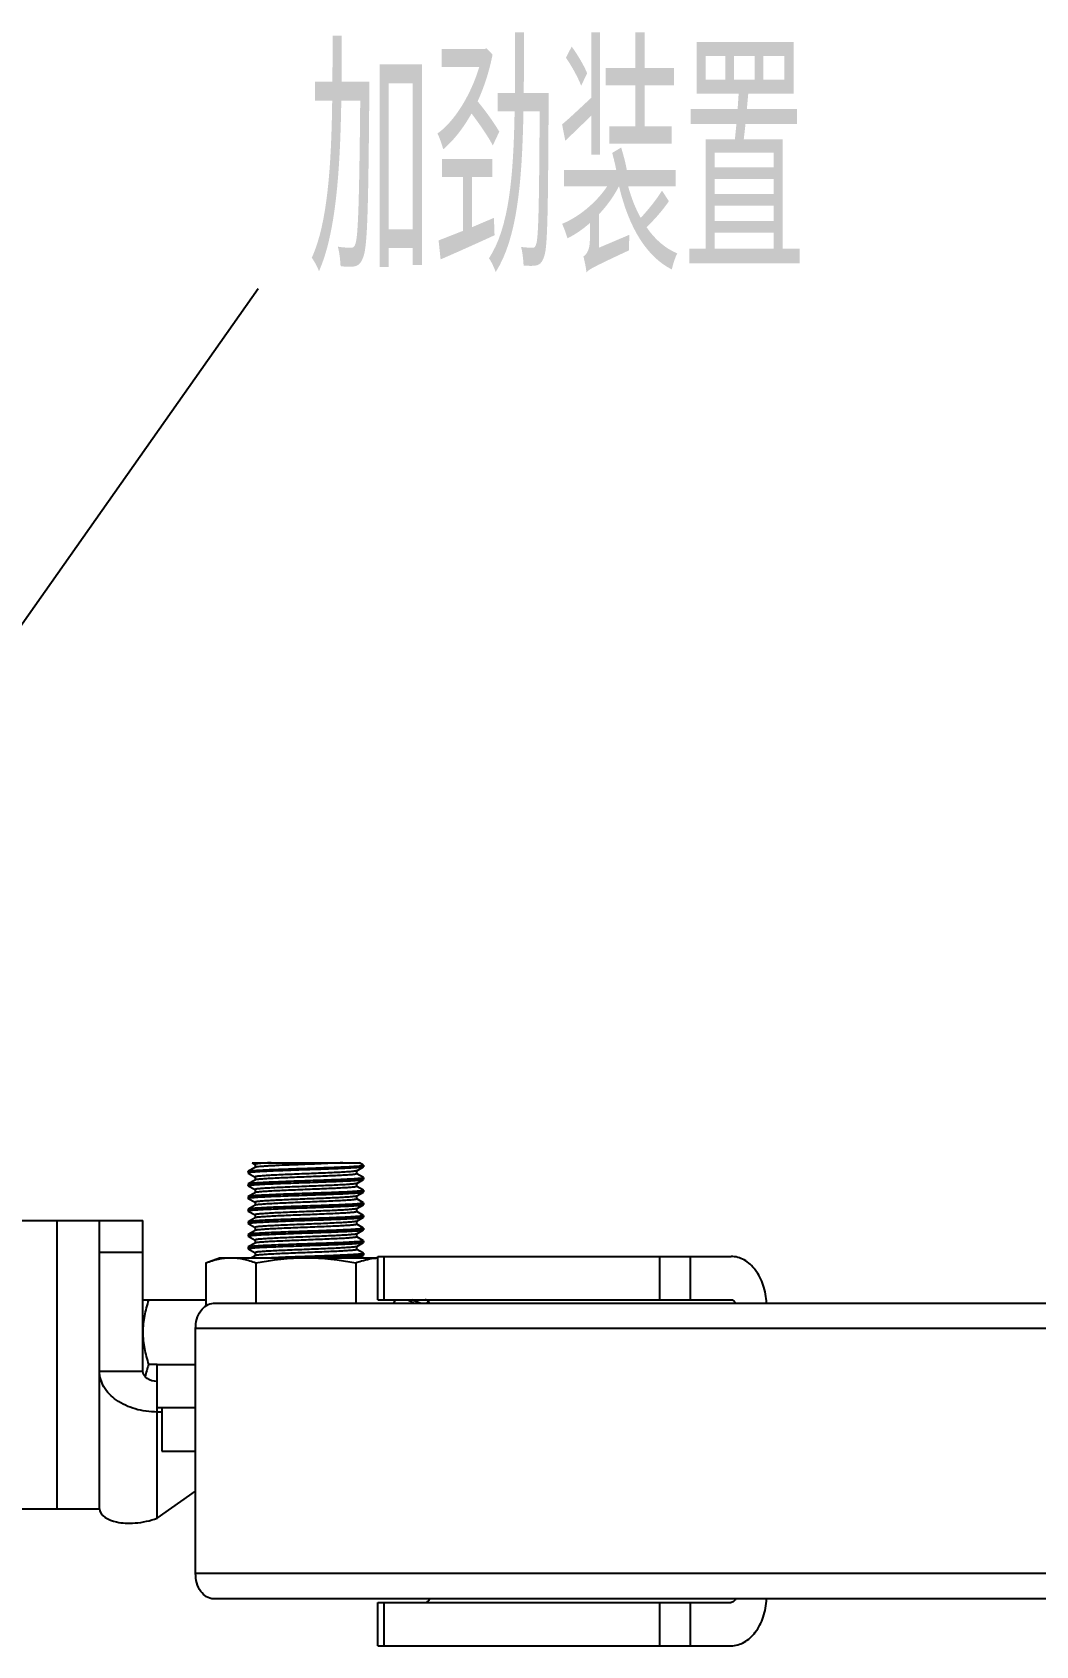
# Model space of a CAD drawing. Extents: x 4995099 to 5303443, y 4627657 to 4889583.
# Drawn here: x 5064951 to 5066972, y 4751744 to 4754994 of the extents above; entities that cross this region are included whole.
import ezdxf

# ---------------------------------------------------------------- set-up
doc = ezdxf.new("R2010")
doc.units = 0
doc.header["$LTSCALE"] = 1000
doc.header["$MEASUREMENT"] = 0
doc.layers.get('0').update_dxf_attribs({"color": 4, "linetype": 'CONTINUOUS'})
doc.styles.get("Standard").update_dxf_attribs({"font": 'GBENOR', "bigfont": 'GBCBIG'})

msp = doc.modelspace()

# ---------------------------------------------------------------- linework, layer by layer
at = {"linetype": 'Continuous'}
for p, q in [((5065386, 4752699.6), (5065386.2, 4752699.8)), ((5065386, 4752699.6), (5065386, 4752696.4)), ((5065386, 4752699.6), (5065386, 4752696.4)), ((5065399.8, 4752707.6), (5065386.2, 4752699.8)), ((5065393.9, 4752717.1), (5065399.8, 4752713.7)), ((5065393.9, 4752717.1), (5065610.1, 4752717.1)), ((5065399.8, 4752713.9), (5065399.8, 4752707.6)), ((5065400.1, 4752707.8), (5065399.8, 4752707.6)), ((5065604.3, 4752700.9), (5065604.6, 4752701)), ((5065604.6, 4752701), (5065618.1, 4752708.9)), ((5065604.6, 4752694.8), (5065604.6, 4752701)), ((5065618.1, 4752712.5), (5065610.1, 4752717.1)), ((5065618.3, 4752712.3), (5065618.1, 4752712.5)), ((5065618.3, 4752709.1), (5065618.1, 4752708.9)), ((5065618.3, 4752712.3), (5065618.3, 4752709.1)), ((5065386.2, 4752696.2), (5065386, 4752696.4)), ((5065386, 4752696.4), (5065386, 4752696.4)), ((5065386.2, 4752674.4), (5065386, 4752674.2)), ((5065386, 4752674.2), (5065386, 4752671)), ((5065386, 4752674.2), (5065386, 4752671)), ((5065386.2, 4752670.8), (5065386, 4752671)), ((5065386, 4752671), (5065386, 4752671)), ((5065386.2, 4752696.2), (5065399.8, 4752688.3)), ((5065399.8, 4752682.2), (5065386.2, 4752674.4)), ((5065386.2, 4752670.8), (5065399.8, 4752662.9)), ((5065399.8, 4752688.4), (5065399.8, 4752682.2)), ((5065400.1, 4752682.4), (5065399.8, 4752682.2)), ((5065400.5, 4752682.6), (5065400.1, 4752682.4)), ((5065604.3, 4752675.5), (5065604.6, 4752675.6)), ((5065618.1, 4752687.1), (5065604.6, 4752694.9)), ((5065604.6, 4752675.6), (5065618.1, 4752683.5)), ((5065604.6, 4752669.4), (5065604.6, 4752675.6)), ((5065618.1, 4752661.7), (5065604.6, 4752669.5)), ((5065618.1, 4752687.1), (5065618.3, 4752686.9)), ((5065618.1, 4752683.5), (5065618.3, 4752683.7)), ((5065618.3, 4752686.9), (5065618.3, 4752683.7)), ((5065618.3, 4752686.9), (5065618.3, 4752683.7)), ((5065386.2, 4752649), (5065386, 4752648.8)), ((5065386, 4752648.8), (5065386, 4752645.6)), ((5065386, 4752648.8), (5065386, 4752645.6)), ((5065386.2, 4752645.3), (5065386, 4752645.6)), ((5065386, 4752645.6), (5065386, 4752645.6)), ((5065399.8, 4752656.8), (5065386.2, 4752649)), ((5065386.2, 4752645.3), (5065399.8, 4752637.5)), ((5065399.8, 4752663), (5065399.8, 4752656.8)), ((5065400.1, 4752657), (5065399.8, 4752656.8)), ((5065399.8, 4752637.6), (5065399.8, 4752631.4)), ((5065604.3, 4752650.1), (5065604.6, 4752650.2)), ((5065604.6, 4752650.2), (5065618.1, 4752658)), ((5065604.6, 4752644), (5065604.6, 4752650.2)), ((5065618.1, 4752636.3), (5065604.6, 4752644.1)), ((5065618.1, 4752661.7), (5065618.3, 4752661.5)), ((5065618.1, 4752658), (5065618.3, 4752658.3)), ((5065618.1, 4752636.3), (5065618.3, 4752636.1)), ((5065618.3, 4752661.5), (5065618.3, 4752658.3)), ((5065618.3, 4752661.5), (5065618.3, 4752658.3)), ((5065618.3, 4752636.1), (5065618.3, 4752632.9)), ((5065618.3, 4752636.1), (5065618.3, 4752632.9)), ((5065386.2, 4752623.6), (5065386, 4752623.3)), ((5065386, 4752623.3), (5065386, 4752620.2)), ((5065386, 4752623.3), (5065386, 4752620.2)), ((5065386.2, 4752619.9), (5065386, 4752620.2)), ((5065386, 4752620.2), (5065386, 4752620.2)), ((5065399.8, 4752631.4), (5065386.2, 4752623.6)), ((5065386.2, 4752619.9), (5065399.8, 4752612.1)), ((5065399.8, 4752606), (5065386.2, 4752598.2)), ((5065400.1, 4752631.5), (5065399.8, 4752631.4)), ((5065399.8, 4752612.2), (5065399.8, 4752606)), ((5065400.1, 4752606.1), (5065399.8, 4752606)), ((5065604.3, 4752624.6), (5065604.6, 4752624.8)), ((5065604.6, 4752624.8), (5065618.1, 4752632.6)), ((5065604.6, 4752618.6), (5065604.6, 4752624.8)), ((5065618.1, 4752610.9), (5065604.6, 4752618.7)), ((5065604.6, 4752599.4), (5065618.1, 4752607.2)), ((5065618.1, 4752632.6), (5065618.3, 4752632.9)), ((5065618.1, 4752610.9), (5065618.3, 4752610.6)), ((5065618.1, 4752607.2), (5065618.3, 4752607.5)), ((5065618.3, 4752610.6), (5065618.3, 4752607.5)), ((5065618.3, 4752610.6), (5065618.3, 4752607.5)), ((5064360.7, 4752601), (5065173.8, 4752601)), ((5065001.6, 4752020.2), (5065001.6, 4752601)), ((5065086.7, 4752020.2), (5065086.7, 4752601)), ((5065173.8, 4752297.1), (5065173.8, 4752601)), ((5065386.2, 4752598.2), (5065386, 4752597.9)), ((5065386, 4752597.9), (5065386, 4752594.8)), ((5065386, 4752597.9), (5065386, 4752594.8)), ((5065386.2, 4752594.5), (5065386, 4752594.8)), ((5065386, 4752594.8), (5065386, 4752594.8)), ((5065386.2, 4752572.8), (5065386, 4752572.5)), ((5065386, 4752572.5), (5065386, 4752569.4)), ((5065386, 4752572.5), (5065386, 4752569.4)), ((5065386.2, 4752569.1), (5065386, 4752569.4)), ((5065386, 4752569.4), (5065386, 4752569.4)), ((5065386.2, 4752594.5), (5065399.8, 4752586.7)), ((5065399.8, 4752580.6), (5065386.2, 4752572.8)), ((5065386.2, 4752569.1), (5065399.8, 4752561.3)), ((5065399.8, 4752586.8), (5065399.8, 4752580.6)), ((5065400.1, 4752580.7), (5065399.8, 4752580.6)), ((5065604.3, 4752573.8), (5065603.9, 4752573.6)), ((5065604.3, 4752599.2), (5065604.6, 4752599.4)), ((5065604.3, 4752573.8), (5065604.6, 4752574)), ((5065604.6, 4752593.2), (5065604.6, 4752599.4)), ((5065618.1, 4752585.5), (5065604.6, 4752593.3)), ((5065604.6, 4752574), (5065618.1, 4752581.8)), ((5065604.6, 4752567.7), (5065604.6, 4752574)), ((5065618.1, 4752585.5), (5065618.3, 4752585.2)), ((5065618.1, 4752581.8), (5065618.3, 4752582.1)), ((5065618.3, 4752585.2), (5065618.3, 4752582.1)), ((5065618.3, 4752585.2), (5065618.3, 4752582.1)), ((5065086.7, 4752537.2), (5065173.8, 4752537.2)), ((5065386.2, 4752547.4), (5065386, 4752547.1)), ((5065386, 4752547.1), (5065386, 4752543.9)), ((5065386, 4752547.1), (5065386, 4752543.9)), ((5065386, 4752543.9), (5065386, 4752544)), ((5065386.2, 4752543.7), (5065386, 4752543.9)), ((5065399.8, 4752555.2), (5065386.2, 4752547.4)), ((5065386.2, 4752543.7), (5065399.8, 4752535.9)), ((5065399.8, 4752561.4), (5065399.8, 4752555.2)), ((5065400.1, 4752555.3), (5065399.8, 4752555.2)), ((5065400.4, 4752555.5), (5065400.1, 4752555.3)), ((5065604.3, 4752548.4), (5065604.6, 4752548.6)), ((5065618.1, 4752560.1), (5065604.6, 4752567.8)), ((5065604.6, 4752548.6), (5065618.1, 4752556.4)), ((5065604.6, 4752542.3), (5065604.6, 4752548.6)), ((5065618.1, 4752534.7), (5065604.6, 4752542.4)), ((5065618.1, 4752560.1), (5065618.3, 4752559.8)), ((5065618.1, 4752556.4), (5065618.3, 4752556.7)), ((5065618.3, 4752559.8), (5065618.3, 4752556.7)), ((5065618.3, 4752559.8), (5065618.3, 4752556.7)), ((5065301, 4752515.7), (5065327.9, 4752525.5)), ((5065301, 4752515.7), (5065301, 4752429.2)), ((5065327.9, 4752525.5), (5065647.3, 4752525.5)), ((5065399.8, 4752529.8), (5065392.4, 4752525.5)), ((5065399.8, 4752536), (5065399.8, 4752529.8)), ((5065400.1, 4752529.9), (5065399.8, 4752529.8)), ((5065401.6, 4752515.7), (5065401.6, 4752434)), ((5065602.8, 4752515.7), (5065602.8, 4752434)), ((5065608.6, 4752525.5), (5065618.1, 4752531)), ((5065618.1, 4752534.7), (5065618.3, 4752534.4)), ((5065618.1, 4752531), (5065618.3, 4752531.2)), ((5065618.3, 4752534.4), (5065618.3, 4752531.2)), ((5065618.3, 4752534.4), (5065618.3, 4752531.2)), ((5065647.3, 4752441.3), (5065647.3, 4752528.4)), ((5065647.3, 4752528.4), (5066358.3, 4752528.4)), ((5065660.1, 4752441.3), (5065660.1, 4752528.4)), ((5066214.5, 4752528.4), (5066214.5, 4752441.3)), ((5066276.1, 4752528.4), (5066276.1, 4752441.3)), ((5065173.8, 4752441.2), (5065301, 4752441.2)), ((5065647.3, 4752441.3), (5066358.3, 4752441.3)), ((5065683.6, 4752441.3), (5065678.5, 4752434)), ((5065721.3, 4752438.4), (5065715.2, 4752441.3)), ((5065716.2, 4752441.3), (5065716.7, 4752440.6)), ((5065316.1, 4752434), (5070078.3, 4752434)), ((5065732.6, 4752434), (5065721.3, 4752438.4)), ((5065280.2, 4751889.5), (5065280.2, 4752383.2)), ((5069693.2, 4752383.2), (5065280.2, 4752383.2)), ((5065202.8, 4752310.6), (5065185.4, 4752310.6)), ((5065202.8, 4752001.1), (5065202.8, 4752310.6)), ((5065202.8, 4752310.6), (5065280.2, 4752310.6)), ((5065086.7, 4752297.1), (5065173.8, 4752297.1)), ((5065280.2, 4752223.5), (5065202.8, 4752223.5)), ((5065211.8, 4752215), (5065202.8, 4752215)), ((5065211.8, 4752223.5), (5065211.8, 4752136.3)), ((5065211.8, 4752136.3), (5065280.2, 4752136.3)), ((5065202.8, 4752001.1), (5065280.2, 4752055.8)), ((5063039.3, 4752020.2), (5065086.7, 4752020.2)), ((5069693.2, 4751889.5), (5065280.2, 4751889.5)), ((5070078.3, 4751838.7), (5065316.1, 4751838.7)), ((5065647.3, 4751744.3), (5065647.3, 4751831.5)), ((5065647.3, 4751831.5), (5066358.3, 4751831.5)), ((5065660.1, 4751744.3), (5065660.1, 4751831.5)), ((5066214.5, 4751831.5), (5066214.5, 4751744.3)), ((5066276.1, 4751831.5), (5066276.1, 4751744.3)), ((5065647.3, 4751744.3), (5066358.3, 4751744.3))]:
    msp.add_line(p, q, dxfattribs=at)
msp.add_lwpolyline([(5064250.7, 4752837.1), (5065405.8, 4754477.7)])
msp.add_arc((5065721.9, 4752452.4), 30.1, 330.2297, 332.1247, dxfattribs=at)
for points, knots in [([(5065618.1, 4752708.9), (5065617.8, 4752708.7), (5065616.6, 4752708.4), (5065614.3, 4752708), (5065611, 4752707.7), (5065604.7, 4752707.1), (5065594.5, 4752706.4), (5065579.8, 4752705.7), (5065562.2, 4752704.9), (5065542.5, 4752704.2), (5065521.2, 4752703.4), (5065499.3, 4752702.7), (5065477.4, 4752701.9), (5065456.5, 4752701.1), (5065437.3, 4752700.4), (5065420.4, 4752699.6), (5065408.1, 4752699), (5065400, 4752698.4), (5065395.2, 4752698), (5065391.5, 4752697.7), (5065388.6, 4752697.3), (5065387.1, 4752696.9), (5065386.1, 4752696.7), (5065386, 4752696.4)], [0, 0, 0, 0, 0.005436, 0.015295, 0.02956, 0.048124, 0.097458, 0.161522, 0.237979, 0.324028, 0.416511, 0.512037, 0.607098, 0.698208, 0.782022, 0.855468, 0.915857, 0.940446, 0.960989, 0.977304, 0.989257, 0.996774, 1, 1, 1, 1]), ([(5065386.2, 4752699.8), (5065386.6, 4752700), (5065387.8, 4752700.3), (5065390.1, 4752700.7), (5065393.4, 4752701), (5065399.8, 4752701.6), (5065410, 4752702.3), (5065424.8, 4752703), (5065442.5, 4752703.8), (5065462.3, 4752704.5), (5065483.6, 4752705.3), (5065505.7, 4752706), (5065527.5, 4752706.8), (5065548.5, 4752707.6), (5065567.7, 4752708.3), (5065584.5, 4752709.1), (5065596.7, 4752709.7), (5065604.8, 4752710.3), (5065609.5, 4752710.7), (5065613.2, 4752711), (5065615.9, 4752711.4), (5065617.4, 4752711.7), (5065618.3, 4752712.1), (5065618.3, 4752712.3)], [0, 0, 0, 0, 0.005474, 0.015397, 0.029751, 0.04843, 0.098054, 0.162473, 0.239322, 0.325768, 0.418622, 0.514456, 0.609731, 0.70093, 0.784687, 0.857913, 0.91791, 0.942239, 0.962481, 0.978455, 0.990031, 0.997145, 1, 1, 1, 1]), ([(5065432, 4752717.1), (5065427.4, 4752716.9), (5065421, 4752716.5), (5065413.1, 4752716), (5065408.5, 4752715.5), (5065404.9, 4752715.2), (5065402.2, 4752714.8), (5065400.8, 4752714.4), (5065399.8, 4752714.1), (5065399.8, 4752713.9)], [0, 0, 0, 0, 0.42036, 0.591474, 0.734119, 0.846922, 0.928807, 0.97931, 1, 1, 1, 1]), ([(5065604.3, 4752700.9), (5065604, 4752700.7), (5065602.9, 4752700.4), (5065599.5, 4752699.8), (5065593.1, 4752699.2), (5065583, 4752698.4), (5065569.9, 4752697.7), (5065554.4, 4752696.9), (5065536.9, 4752696.2), (5065518.1, 4752695.4), (5065498.7, 4752694.7), (5065479.5, 4752693.9), (5065461.1, 4752693.1), (5065444.2, 4752692.4), (5065429.5, 4752691.6), (5065418.8, 4752691), (5065411.7, 4752690.4), (5065407.6, 4752690), (5065404.4, 4752689.7), (5065401.9, 4752689.3), (5065400.7, 4752689), (5065399.8, 4752688.6), (5065399.8, 4752688.4)], [0, 0, 0, 0, 0.005874, 0.016149, 0.049759, 0.099805, 0.164491, 0.241456, 0.327881, 0.420594, 0.516191, 0.611162, 0.702019, 0.785427, 0.858327, 0.918049, 0.942269, 0.962424, 0.97834, 0.989887, 0.997022, 1, 1, 1, 1]), ([(5065576.7, 4752717.1), (5065569, 4752716.7), (5065552.1, 4752715.9), (5065525.4, 4752714.8), (5065496.8, 4752713.6), (5065468.7, 4752712.5), (5065446.5, 4752711.6), (5065430.8, 4752710.7), (5065421.1, 4752710.2), (5065413.1, 4752709.6), (5065407, 4752709.1), (5065402.8, 4752708.5), (5065400.7, 4752708.1), (5065400.1, 4752707.8)], [0, 0, 0, 0, 0.131034, 0.286202, 0.452618, 0.616437, 0.764037, 0.82784, 0.883154, 0.928833, 0.963939, 0.987775, 1, 1, 1, 1]), ([(5065386, 4752671), (5065386.1, 4752671.3), (5065387.1, 4752671.5), (5065388.6, 4752671.9), (5065391.5, 4752672.3), (5065395.2, 4752672.6), (5065400, 4752673), (5065408.1, 4752673.6), (5065420.4, 4752674.2), (5065437.3, 4752675), (5065456.5, 4752675.7), (5065477.4, 4752676.5), (5065499.3, 4752677.2), (5065521.2, 4752678), (5065542.5, 4752678.8), (5065562.2, 4752679.5), (5065579.8, 4752680.3), (5065594.5, 4752681), (5065604.7, 4752681.7), (5065611, 4752682.2), (5065614.3, 4752682.6), (5065616.6, 4752683), (5065617.8, 4752683.2), (5065618.1, 4752683.5)], [0, 0, 0, 0, 0.003225, 0.010741, 0.022692, 0.039006, 0.059547, 0.084135, 0.144521, 0.217966, 0.301777, 0.392884, 0.487948, 0.583476, 0.67596, 0.762008, 0.838468, 0.902535, 0.95187, 0.970436, 0.984702, 0.994562, 1, 1, 1, 1]), ([(5065618.3, 4752686.9), (5065618.3, 4752686.6), (5065617.4, 4752686.3), (5065615.9, 4752686), (5065613.2, 4752685.6), (5065609.5, 4752685.3), (5065604.8, 4752684.9), (5065596.7, 4752684.3), (5065584.5, 4752683.7), (5065567.7, 4752682.9), (5065548.5, 4752682.2), (5065527.5, 4752681.4), (5065505.7, 4752680.6), (5065483.6, 4752679.9), (5065462.3, 4752679.1), (5065442.5, 4752678.3), (5065424.8, 4752677.6), (5065410, 4752676.8), (5065399.8, 4752676.2), (5065393.4, 4752675.6), (5065390.1, 4752675.3), (5065387.8, 4752674.9), (5065386.6, 4752674.6), (5065386.2, 4752674.4)], [0, 0, 0, 0, 0.002855, 0.009969, 0.021546, 0.03752, 0.057763, 0.082092, 0.142088, 0.215313, 0.299069, 0.390267, 0.485541, 0.581373, 0.674225, 0.760673, 0.837524, 0.901944, 0.951568, 0.970248, 0.984602, 0.994526, 1, 1, 1, 1]), ([(5065604.3, 4752675.5), (5065604, 4752675.3), (5065602.9, 4752675), (5065599.5, 4752674.4), (5065593.1, 4752673.8), (5065583, 4752673), (5065569.9, 4752672.3), (5065554.4, 4752671.5), (5065536.9, 4752670.8), (5065518.1, 4752670), (5065498.7, 4752669.2), (5065479.5, 4752668.5), (5065461.1, 4752667.7), (5065444.2, 4752667), (5065429.5, 4752666.2), (5065418.8, 4752665.6), (5065411.7, 4752665), (5065407.6, 4752664.6), (5065404.4, 4752664.3), (5065401.9, 4752663.9), (5065400.7, 4752663.6), (5065399.8, 4752663.2), (5065399.8, 4752663)], [0, 0, 0, 0, 0.005874, 0.016149, 0.049759, 0.099805, 0.164491, 0.241457, 0.327881, 0.420594, 0.516191, 0.611162, 0.702019, 0.785427, 0.858326, 0.918049, 0.942267, 0.962424, 0.978338, 0.989888, 0.99702, 1, 1, 1, 1]), ([(5065604.6, 4752669.4), (5065604.6, 4752669.2), (5065603.7, 4752668.8), (5065602.4, 4752668.5), (5065600, 4752668.2), (5065596.8, 4752667.8), (5065592.7, 4752667.4), (5065585.6, 4752666.9), (5065574.9, 4752666.2), (5065560.2, 4752665.5), (5065543.3, 4752664.7), (5065524.9, 4752663.9), (5065505.7, 4752663.2), (5065486.3, 4752662.4), (5065467.5, 4752661.6), (5065450, 4752660.9), (5065434.5, 4752660.1), (5065421.4, 4752659.4), (5065411.3, 4752658.6), (5065404.8, 4752658), (5065401.5, 4752657.4), (5065400.4, 4752657.2), (5065400.1, 4752657)], [0, 0, 0, 0, 0.002979, 0.01011, 0.021658, 0.037569, 0.057721, 0.081935, 0.141646, 0.214533, 0.297928, 0.388772, 0.483732, 0.579321, 0.672029, 0.758455, 0.835426, 0.900125, 0.95019, 0.983823, 0.994112, 1, 1, 1, 1]), ([(5065604.6, 4752694.8), (5065604.6, 4752694.6), (5065603.7, 4752694.3), (5065602.5, 4752694), (5065600.1, 4752693.6), (5065597.1, 4752693.2), (5065593.1, 4752692.8), (5065586.2, 4752692.3), (5065575.8, 4752691.7), (5065561.4, 4752690.9), (5065544.9, 4752690.2), (5065526.9, 4752689.4), (5065508.1, 4752688.7), (5065489, 4752687.9), (5065470.4, 4752687.2), (5065452.9, 4752686.4), (5065437.2, 4752685.7), (5065423.8, 4752684.9), (5065413.1, 4752684.2), (5065405.7, 4752683.5), (5065401.8, 4752683), (5065400.5, 4752682.6)], [0, 0, 0, 0, 0.002911, 0.009849, 0.021073, 0.036545, 0.056142, 0.079704, 0.137856, 0.208956, 0.290481, 0.379534, 0.472947, 0.567398, 0.659524, 0.746048, 0.823893, 0.890294, 0.942901, 0.979872, 1, 1, 1, 1]), ([(5065386, 4752645.6), (5065386.1, 4752645.9), (5065387.1, 4752646.1), (5065388.6, 4752646.5), (5065391.5, 4752646.8), (5065395.2, 4752647.2), (5065400, 4752647.6), (5065408.1, 4752648.1), (5065420.4, 4752648.8), (5065437.3, 4752649.6), (5065456.5, 4752650.3), (5065477.4, 4752651.1), (5065499.3, 4752651.8), (5065521.2, 4752652.6), (5065542.5, 4752653.4), (5065562.2, 4752654.1), (5065579.8, 4752654.9), (5065594.5, 4752655.6), (5065604.7, 4752656.3), (5065611, 4752656.8), (5065614.3, 4752657.2), (5065616.6, 4752657.6), (5065617.8, 4752657.8), (5065618.1, 4752658)], [0, 0, 0, 0, 0.003225, 0.010742, 0.022694, 0.039008, 0.059551, 0.084139, 0.144526, 0.217973, 0.301788, 0.392894, 0.487953, 0.583479, 0.675961, 0.762009, 0.838466, 0.902531, 0.951868, 0.970435, 0.984701, 0.994562, 1, 1, 1, 1]), ([(5065618.3, 4752661.5), (5065618.3, 4752661.2), (5065617.4, 4752660.9), (5065615.9, 4752660.6), (5065613.2, 4752660.2), (5065609.5, 4752659.9), (5065604.8, 4752659.5), (5065596.7, 4752658.9), (5065584.5, 4752658.3), (5065567.7, 4752657.5), (5065548.5, 4752656.8), (5065527.5, 4752656), (5065505.7, 4752655.2), (5065483.6, 4752654.5), (5065462.3, 4752653.7), (5065442.5, 4752652.9), (5065424.8, 4752652.2), (5065410, 4752651.4), (5065399.8, 4752650.8), (5065393.4, 4752650.2), (5065390.1, 4752649.9), (5065387.8, 4752649.5), (5065386.6, 4752649.2), (5065386.2, 4752649)], [0, 0, 0, 0, 0.002855, 0.009968, 0.021544, 0.037518, 0.05776, 0.082088, 0.142084, 0.21531, 0.299066, 0.390263, 0.485541, 0.581378, 0.674232, 0.760678, 0.837529, 0.901949, 0.951571, 0.970249, 0.984603, 0.994526, 1, 1, 1, 1]), ([(5065618.3, 4752636.1), (5065618.3, 4752635.8), (5065617.4, 4752635.5), (5065615.9, 4752635.2), (5065613.2, 4752634.8), (5065609.5, 4752634.5), (5065604.8, 4752634.1), (5065596.7, 4752633.5), (5065584.5, 4752632.9), (5065567.7, 4752632.1), (5065548.5, 4752631.3), (5065527.5, 4752630.6), (5065505.7, 4752629.8), (5065483.6, 4752629.1), (5065462.3, 4752628.3), (5065442.5, 4752627.5), (5065424.8, 4752626.8), (5065410, 4752626), (5065399.8, 4752625.4), (5065393.4, 4752624.8), (5065390.1, 4752624.4), (5065387.8, 4752624.1), (5065386.6, 4752623.8), (5065386.2, 4752623.6)], [0, 0, 0, 0, 0.002855, 0.009969, 0.021546, 0.03752, 0.057763, 0.082092, 0.142089, 0.215318, 0.299077, 0.390275, 0.485549, 0.581383, 0.674236, 0.760681, 0.837528, 0.901946, 0.95157, 0.970249, 0.984603, 0.994526, 1, 1, 1, 1]), ([(5065603.6, 4752649.8), (5065602.2, 4752649.4), (5065598.1, 4752648.9), (5065590.5, 4752648.1), (5065579.7, 4752647.4), (5065566.1, 4752646.7), (5065550.4, 4752645.9), (5065526.5, 4752644.9), (5065501.6, 4752644), (5065476.6, 4752643), (5065458.8, 4752642.2), (5065442.5, 4752641.5), (5065428.3, 4752640.7), (5065418, 4752640.1), (5065411.2, 4752639.6), (5065407.2, 4752639.2), (5065404.2, 4752638.8), (5065401.8, 4752638.4), (5065400.6, 4752638.2), (5065399.8, 4752637.8), (5065399.8, 4752637.6)], [0, 0, 0, 0, 0.02164, 0.059864, 0.113419, 0.180452, 0.258616, 0.345169, 0.53109, 0.623921, 0.712302, 0.793127, 0.863558, 0.921128, 0.944446, 0.963837, 0.979144, 0.990248, 0.997114, 1, 1, 1, 1]), ([(5065604.6, 4752644), (5065604.6, 4752643.8), (5065603.7, 4752643.4), (5065602.4, 4752643.1), (5065600, 4752642.7), (5065596.8, 4752642.4), (5065592.7, 4752642), (5065585.6, 4752641.5), (5065574.9, 4752640.8), (5065560.2, 4752640), (5065543.3, 4752639.3), (5065524.9, 4752638.5), (5065505.7, 4752637.8), (5065486.3, 4752637), (5065467.5, 4752636.2), (5065450, 4752635.5), (5065434.5, 4752634.7), (5065421.4, 4752634), (5065411.3, 4752633.2), (5065404.8, 4752632.6), (5065401.5, 4752632), (5065400.4, 4752631.7), (5065400.1, 4752631.5)], [0, 0, 0, 0, 0.002978, 0.010111, 0.021657, 0.037569, 0.05772, 0.081936, 0.141647, 0.214533, 0.297928, 0.388772, 0.483731, 0.57932, 0.672029, 0.758455, 0.835427, 0.900125, 0.95019, 0.983823, 0.99411, 1, 1, 1, 1]), ([(5065386, 4752620.2), (5065386.1, 4752620.5), (5065387.1, 4752620.7), (5065388.6, 4752621.1), (5065391.5, 4752621.4), (5065395.2, 4752621.8), (5065400, 4752622.2), (5065408.1, 4752622.7), (5065420.4, 4752623.4), (5065437.3, 4752624.1), (5065456.5, 4752624.9), (5065477.4, 4752625.7), (5065499.3, 4752626.4), (5065521.2, 4752627.2), (5065542.5, 4752628), (5065562.2, 4752628.7), (5065579.8, 4752629.5), (5065594.5, 4752630.2), (5065604.7, 4752630.9), (5065611, 4752631.4), (5065614.3, 4752631.8), (5065616.6, 4752632.2), (5065617.8, 4752632.4), (5065618.1, 4752632.6)], [0, 0, 0, 0, 0.003225, 0.010742, 0.022693, 0.039008, 0.059551, 0.084139, 0.144525, 0.217968, 0.30178, 0.392886, 0.487947, 0.583471, 0.675953, 0.762004, 0.838465, 0.902532, 0.951868, 0.970435, 0.984701, 0.994562, 1, 1, 1, 1]), ([(5065386, 4752594.8), (5065386.1, 4752595), (5065387.1, 4752595.3), (5065388.6, 4752595.7), (5065391.5, 4752596), (5065395.2, 4752596.4), (5065400, 4752596.8), (5065408.1, 4752597.3), (5065420.4, 4752598), (5065437.3, 4752598.7), (5065456.5, 4752599.5), (5065477.4, 4752600.3), (5065499.3, 4752601), (5065521.2, 4752601.8), (5065542.5, 4752602.5), (5065562.2, 4752603.3), (5065579.8, 4752604.1), (5065594.5, 4752604.8), (5065604.7, 4752605.5), (5065611, 4752606), (5065614.3, 4752606.4), (5065616.6, 4752606.8), (5065617.8, 4752607), (5065618.1, 4752607.2)], [0, 0, 0, 0, 0.003225, 0.010741, 0.022692, 0.039006, 0.059547, 0.084135, 0.144521, 0.217967, 0.30178, 0.392887, 0.48795, 0.583479, 0.675962, 0.76201, 0.838468, 0.902535, 0.95187, 0.970436, 0.984702, 0.994562, 1, 1, 1, 1]), ([(5065618.3, 4752610.6), (5065618.3, 4752610.4), (5065617.4, 4752610.1), (5065615.9, 4752609.8), (5065613.2, 4752609.4), (5065609.5, 4752609), (5065604.8, 4752608.7), (5065596.7, 4752608.1), (5065584.5, 4752607.5), (5065567.7, 4752606.7), (5065548.5, 4752605.9), (5065527.5, 4752605.2), (5065505.7, 4752604.4), (5065483.6, 4752603.6), (5065462.3, 4752602.9), (5065442.5, 4752602.1), (5065424.8, 4752601.4), (5065410, 4752600.6), (5065399.8, 4752600), (5065393.4, 4752599.4), (5065390.1, 4752599), (5065387.8, 4752598.7), (5065386.6, 4752598.4), (5065386.2, 4752598.2)], [0, 0, 0, 0, 0.002855, 0.009968, 0.021545, 0.037519, 0.057762, 0.08209, 0.142086, 0.21531, 0.299066, 0.390263, 0.485539, 0.581372, 0.674224, 0.760672, 0.837524, 0.901944, 0.951568, 0.970248, 0.984602, 0.994526, 1, 1, 1, 1]), ([(5065604.3, 4752624.6), (5065604, 4752624.4), (5065602.9, 4752624.2), (5065599.5, 4752623.6), (5065593.1, 4752623), (5065583, 4752622.2), (5065569.9, 4752621.5), (5065554.4, 4752620.7), (5065536.9, 4752620), (5065518.1, 4752619.2), (5065498.7, 4752618.4), (5065479.5, 4752617.7), (5065461.1, 4752616.9), (5065444.2, 4752616.1), (5065429.5, 4752615.4), (5065418.8, 4752614.7), (5065411.7, 4752614.2), (5065407.6, 4752613.8), (5065404.4, 4752613.4), (5065401.9, 4752613.1), (5065400.7, 4752612.8), (5065399.8, 4752612.4), (5065399.8, 4752612.2)], [0, 0, 0, 0, 0.005876, 0.016149, 0.049758, 0.099805, 0.164491, 0.241457, 0.327882, 0.420595, 0.516192, 0.611162, 0.702019, 0.785427, 0.858326, 0.918048, 0.942268, 0.962423, 0.978339, 0.989887, 0.997021, 1, 1, 1, 1]), ([(5065604.6, 4752618.6), (5065604.6, 4752618.4), (5065603.7, 4752618), (5065602.4, 4752617.7), (5065600, 4752617.3), (5065596.8, 4752617), (5065592.7, 4752616.6), (5065585.6, 4752616), (5065574.9, 4752615.4), (5065560.2, 4752614.6), (5065543.3, 4752613.9), (5065524.9, 4752613.1), (5065505.7, 4752612.3), (5065486.3, 4752611.6), (5065467.5, 4752610.8), (5065450, 4752610.1), (5065434.5, 4752609.3), (5065421.4, 4752608.6), (5065411.3, 4752607.8), (5065404.8, 4752607.2), (5065401.5, 4752606.6), (5065400.4, 4752606.3), (5065400.1, 4752606.1)], [0, 0, 0, 0, 0.002978, 0.010111, 0.021656, 0.037569, 0.05772, 0.081935, 0.141646, 0.214533, 0.297927, 0.388772, 0.483731, 0.579321, 0.67203, 0.758455, 0.835427, 0.900125, 0.95019, 0.983823, 0.994112, 1, 1, 1, 1]), ([(5065386, 4752569.4), (5065386.1, 4752569.6), (5065387.1, 4752569.9), (5065388.6, 4752570.3), (5065391.5, 4752570.6), (5065395.2, 4752571), (5065400, 4752571.4), (5065408.1, 4752571.9), (5065420.4, 4752572.6), (5065437.3, 4752573.3), (5065456.5, 4752574.1), (5065477.4, 4752574.8), (5065499.3, 4752575.6), (5065521.2, 4752576.4), (5065542.5, 4752577.1), (5065562.2, 4752577.9), (5065579.8, 4752578.6), (5065594.5, 4752579.4), (5065604.7, 4752580), (5065611, 4752580.6), (5065614.3, 4752581), (5065616.6, 4752581.3), (5065617.8, 4752581.6), (5065618.1, 4752581.8)], [0, 0, 0, 0, 0.003225, 0.010742, 0.022694, 0.039009, 0.059552, 0.08414, 0.144527, 0.217974, 0.301788, 0.392895, 0.487953, 0.583477, 0.675959, 0.762007, 0.838465, 0.902531, 0.951868, 0.970435, 0.984701, 0.994562, 1, 1, 1, 1]), ([(5065618.3, 4752585.2), (5065618.3, 4752585), (5065617.4, 4752584.7), (5065615.9, 4752584.4), (5065613.2, 4752584), (5065609.5, 4752583.6), (5065604.8, 4752583.2), (5065596.7, 4752582.7), (5065584.5, 4752582), (5065567.7, 4752581.3), (5065548.5, 4752580.5), (5065527.5, 4752579.8), (5065505.7, 4752579), (5065483.6, 4752578.2), (5065462.3, 4752577.5), (5065442.5, 4752576.7), (5065424.8, 4752576), (5065410, 4752575.2), (5065399.8, 4752574.5), (5065393.4, 4752574), (5065390.1, 4752573.6), (5065387.8, 4752573.2), (5065386.6, 4752573), (5065386.2, 4752572.8)], [0, 0, 0, 0, 0.002855, 0.009969, 0.021545, 0.037519, 0.05776, 0.082088, 0.142085, 0.215312, 0.29907, 0.390268, 0.485546, 0.581383, 0.674236, 0.760681, 0.83753, 0.901949, 0.951572, 0.970249, 0.984603, 0.994526, 1, 1, 1, 1]), ([(5065604.3, 4752599.2), (5065604, 4752599), (5065602.9, 4752598.8), (5065599.5, 4752598.2), (5065593.1, 4752597.6), (5065583, 4752596.8), (5065569.9, 4752596.1), (5065554.4, 4752595.3), (5065536.9, 4752594.5), (5065518.1, 4752593.8), (5065498.7, 4752593), (5065479.5, 4752592.3), (5065461.1, 4752591.5), (5065444.2, 4752590.7), (5065429.5, 4752590), (5065418.8, 4752589.3), (5065411.7, 4752588.8), (5065407.6, 4752588.4), (5065404.4, 4752588), (5065401.9, 4752587.6), (5065400.7, 4752587.4), (5065399.8, 4752587), (5065399.8, 4752586.8)], [0, 0, 0, 0, 0.005874, 0.016149, 0.049758, 0.099805, 0.164491, 0.241456, 0.327881, 0.420594, 0.516191, 0.611162, 0.702019, 0.785427, 0.858327, 0.918049, 0.942268, 0.962424, 0.978338, 0.989888, 0.997021, 1, 1, 1, 1]), ([(5065603.9, 4752573.6), (5065602.6, 4752573.2), (5065598.7, 4752572.7), (5065591.3, 4752572), (5065580.7, 4752571.3), (5065567.3, 4752570.5), (5065551.6, 4752569.8), (5065534.1, 4752569), (5065515.5, 4752568.3), (5065496.4, 4752567.5), (5065477.5, 4752566.8), (5065459.5, 4752566), (5065443, 4752565.3), (5065428.6, 4752564.5), (5065418.2, 4752563.9), (5065411.3, 4752563.3), (5065407.3, 4752563), (5065404.2, 4752562.6), (5065401.9, 4752562.2), (5065400.6, 4752561.9), (5065399.8, 4752561.6), (5065399.8, 4752561.4)], [0, 0, 0, 0, 0.019944, 0.056762, 0.109253, 0.175577, 0.253383, 0.339903, 0.432057, 0.52656, 0.620045, 0.70918, 0.79079, 0.861971, 0.920194, 0.943786, 0.963408, 0.9789, 0.990139, 0.997086, 1, 1, 1, 1]), ([(5065604.6, 4752593.2), (5065604.6, 4752593), (5065603.7, 4752592.6), (5065602.4, 4752592.3), (5065600, 4752591.9), (5065596.8, 4752591.6), (5065592.7, 4752591.2), (5065585.6, 4752590.6), (5065574.9, 4752590), (5065560.2, 4752589.2), (5065543.3, 4752588.5), (5065524.9, 4752587.7), (5065505.7, 4752586.9), (5065486.3, 4752586.2), (5065467.5, 4752585.4), (5065450, 4752584.7), (5065434.5, 4752583.9), (5065421.4, 4752583.2), (5065411.3, 4752582.4), (5065404.8, 4752581.8), (5065401.5, 4752581.2), (5065400.4, 4752580.9), (5065400.1, 4752580.7)], [0, 0, 0, 0, 0.002979, 0.01011, 0.021658, 0.037569, 0.057721, 0.081935, 0.141647, 0.214533, 0.297928, 0.388772, 0.483732, 0.57932, 0.672029, 0.758455, 0.835426, 0.900125, 0.950189, 0.983823, 0.994111, 1, 1, 1, 1]), ([(5065386, 4752544), (5065386.1, 4752544.2), (5065387.1, 4752544.5), (5065388.6, 4752544.9), (5065391.5, 4752545.2), (5065395.2, 4752545.6), (5065400, 4752546), (5065408.1, 4752546.5), (5065420.4, 4752547.2), (5065437.3, 4752547.9), (5065456.5, 4752548.7), (5065477.4, 4752549.4), (5065499.3, 4752550.2), (5065521.2, 4752551), (5065542.5, 4752551.7), (5065562.2, 4752552.5), (5065579.8, 4752553.2), (5065594.5, 4752554), (5065604.7, 4752554.6), (5065611, 4752555.2), (5065614.3, 4752555.6), (5065616.6, 4752555.9), (5065617.8, 4752556.2), (5065618.1, 4752556.4)], [0, 0, 0, 0, 0.003224, 0.010741, 0.022692, 0.039006, 0.059548, 0.084136, 0.144522, 0.217964, 0.301775, 0.392882, 0.487945, 0.583471, 0.675954, 0.762005, 0.838466, 0.902533, 0.951869, 0.970435, 0.984701, 0.994562, 1, 1, 1, 1]), ([(5065618.3, 4752559.8), (5065618.3, 4752559.6), (5065617.4, 4752559.3), (5065615.9, 4752559), (5065613.2, 4752558.6), (5065609.5, 4752558.2), (5065604.8, 4752557.8), (5065596.7, 4752557.3), (5065584.5, 4752556.6), (5065567.7, 4752555.9), (5065548.5, 4752555.1), (5065527.5, 4752554.4), (5065505.7, 4752553.6), (5065483.6, 4752552.8), (5065462.3, 4752552.1), (5065442.5, 4752551.3), (5065424.8, 4752550.5), (5065410, 4752549.8), (5065399.8, 4752549.1), (5065393.4, 4752548.6), (5065390.1, 4752548.2), (5065387.8, 4752547.8), (5065386.6, 4752547.6), (5065386.2, 4752547.4)], [0, 0, 0, 0, 0.002855, 0.009969, 0.021546, 0.037521, 0.057764, 0.082093, 0.14209, 0.215317, 0.299076, 0.390274, 0.485548, 0.581381, 0.674233, 0.760678, 0.837526, 0.901945, 0.951569, 0.970248, 0.984602, 0.994526, 1, 1, 1, 1]), ([(5065604.3, 4752548.4), (5065604, 4752548.2), (5065602.9, 4752547.9), (5065599.5, 4752547.3), (5065593.1, 4752546.7), (5065583, 4752546), (5065569.9, 4752545.2), (5065554.4, 4752544.5), (5065536.9, 4752543.7), (5065518.1, 4752543), (5065498.7, 4752542.2), (5065479.5, 4752541.4), (5065461.1, 4752540.7), (5065444.2, 4752539.9), (5065429.5, 4752539.2), (5065418.8, 4752538.5), (5065411.7, 4752538), (5065407.6, 4752537.6), (5065404.4, 4752537.2), (5065401.9, 4752536.8), (5065400.7, 4752536.5), (5065399.8, 4752536.2), (5065399.8, 4752536)], [0, 0, 0, 0, 0.005875, 0.016149, 0.049759, 0.099805, 0.164492, 0.241457, 0.327882, 0.420594, 0.516191, 0.611162, 0.702019, 0.785427, 0.858326, 0.918049, 0.942268, 0.962424, 0.978338, 0.989888, 0.99702, 1, 1, 1, 1]), ([(5065604.6, 4752542.3), (5065604.6, 4752542.1), (5065603.7, 4752541.8), (5065602.4, 4752541.5), (5065600, 4752541.1), (5065596.8, 4752540.7), (5065592.7, 4752540.4), (5065585.6, 4752539.8), (5065574.9, 4752539.2), (5065560.2, 4752538.4), (5065543.3, 4752537.6), (5065524.9, 4752536.9), (5065505.7, 4752536.1), (5065486.3, 4752535.4), (5065467.5, 4752534.6), (5065450, 4752533.8), (5065434.5, 4752533.1), (5065421.4, 4752532.3), (5065411.3, 4752531.6), (5065404.8, 4752531), (5065401.5, 4752530.4), (5065400.4, 4752530.1), (5065400.1, 4752529.9)], [0, 0, 0, 0, 0.002978, 0.01011, 0.021657, 0.037569, 0.057721, 0.081935, 0.141646, 0.214533, 0.297927, 0.388772, 0.483732, 0.579321, 0.67203, 0.758455, 0.835427, 0.900125, 0.95019, 0.983823, 0.994112, 1, 1, 1, 1]), ([(5065604.6, 4752567.7), (5065604.6, 4752567.5), (5065603.7, 4752567.2), (5065602.5, 4752566.9), (5065600.1, 4752566.5), (5065597, 4752566.2), (5065592.9, 4752565.8), (5065586, 4752565.2), (5065575.5, 4752564.6), (5065561, 4752563.9), (5065544.5, 4752563.1), (5065526.3, 4752562.4), (5065507.4, 4752561.6), (5065488.2, 4752560.8), (5065469.5, 4752560.1), (5065452.1, 4752559.3), (5065436.4, 4752558.6), (5065423.1, 4752557.8), (5065412.6, 4752557.2), (5065405.3, 4752556.4), (5065401.6, 4752555.9), (5065400.4, 4752555.5)], [0, 0, 0, 0, 0.00293, 0.009924, 0.021241, 0.036839, 0.056595, 0.080345, 0.138946, 0.21056, 0.292623, 0.382193, 0.476053, 0.570834, 0.663131, 0.749631, 0.827228, 0.893142, 0.945019, 0.981028, 1, 1, 1, 1]), ([(5065301, 4752515.7), (5065309.2, 4752518.6), (5065325.6, 4752523.6), (5065342.8, 4752525.5), (5065351.3, 4752525.5)], [0, 0, 0, 0, 0.506411, 1, 1, 1, 1]), ([(5065351.3, 4752525.5), (5065359.8, 4752525.5), (5065376.9, 4752523.6), (5065393.4, 4752518.6), (5065401.6, 4752515.7)], [0, 0, 0, 0, 0.493589, 1, 1, 1, 1]), ([(5065618.3, 4752534.4), (5065618.3, 4752534.3), (5065617.9, 4752534), (5065617.1, 4752533.8), (5065615.7, 4752533.5), (5065612.8, 4752533.1), (5065607.9, 4752532.7), (5065600.5, 4752532.1), (5065591.2, 4752531.6), (5065580.3, 4752531), (5065567.9, 4752530.5), (5065549, 4752529.7), (5065523.7, 4752528.8), (5065492.6, 4752527.7), (5065462.2, 4752526.7), (5065442.5, 4752525.9), (5065433.2, 4752525.5)], [0, 0, 0, 0, 0.002115, 0.006819, 0.014376, 0.024804, 0.054125, 0.094291, 0.144561, 0.203991, 0.271458, 0.345683, 0.50868, 0.68068, 0.848679, 1, 1, 1, 1]), ([(5065519.2, 4752525.5), (5065531.7, 4752525.9), (5065549.7, 4752526.6), (5065572.6, 4752527.5), (5065587, 4752528.2), (5065599, 4752528.8), (5065608.1, 4752529.5), (5065613.9, 4752530), (5065616.8, 4752530.6), (5065617.8, 4752530.8), (5065618.1, 4752531)], [0, 0, 0, 0, 0.377797, 0.545491, 0.692435, 0.814388, 0.907853, 0.970196, 0.989179, 1, 1, 1, 1]), ([(5065602.8, 4752515.7), (5065606.4, 4752517), (5065620.9, 4752521.8), (5065636, 4752524.8), (5065647.3, 4752525.3)], [0, 0, 0, 0, 0.255201, 1, 1, 1, 1]), ([(5066430, 4752434.1), (5066429.3, 4752446.5), (5066425, 4752470.3), (5066409.6, 4752501.2), (5066386.8, 4752522.9), (5066367.3, 4752528.4), (5066358.3, 4752528.4)], [0, 0, 0, 0, 0.28827, 0.554385, 0.789199, 1, 1, 1, 1]), ([(5065185.4, 4752441.2), (5065181.9, 4752430.6), (5065176, 4752409.2), (5065173.8, 4752386.9), (5065173.8, 4752375.9)], [0, 0, 0, 0, 0.501873, 1, 1, 1, 1]), ([(5065707.8, 4752441.5), (5065708.6, 4752440.9), (5065712.5, 4752438.3), (5065716.5, 4752435.9), (5065719.6, 4752434.1)], [0, 0, 0, 0, 0.2275, 1, 1, 1, 1]), ([(5066358.3, 4752441.3), (5066359.2, 4752441.3), (5066363.1, 4752440.5), (5066366, 4752436.9), (5066367.1, 4752434.1)], [0, 0, 0, 0, 0.22722, 1, 1, 1, 1]), ([(5065280.2, 4752383.2), (5065280.2, 4752395.7), (5065285, 4752418.9), (5065306.3, 4752434), (5065316.1, 4752434)], [0, 0, 0, 0, 0.559767, 1, 1, 1, 1]), ([(5065173.8, 4752375.9), (5065173.8, 4752364.8), (5065176, 4752342.6), (5065181.9, 4752321.1), (5065185.4, 4752310.6)], [0, 0, 0, 0, 0.498127, 1, 1, 1, 1]), ([(5065202.8, 4752215), (5065187.8, 4752215), (5065158.8, 4752218.9), (5065120.8, 4752236.1), (5065093.7, 4752262.8), (5065086.7, 4752286.2), (5065086.7, 4752297.1)], [0, 0, 0, 0, 0.287969, 0.555344, 0.790533, 1, 1, 1, 1]), ([(5065202.8, 4752276.6), (5065195.7, 4752276.6), (5065182.4, 4752279.3), (5065173.8, 4752291.5), (5065173.8, 4752297.1)], [0, 0, 0, 0, 0.55976, 1, 1, 1, 1]), ([(5065086.7, 4752020.2), (5065086.7, 4752005.8), (5065113.3, 4751993.6), (5065138.8, 4751990.9), (5065167, 4751991.2), (5065188.5, 4751996.1), (5065202.8, 4752001.1)], [0, 0, 0, 0, 0.34128, 0.481725, 0.640517, 1, 1, 1, 1]), ([(5065316.1, 4751838.7), (5065306.3, 4751838.7), (5065285, 4751853.8), (5065280.2, 4751877.1), (5065280.2, 4751889.5)], [0, 0, 0, 0, 0.440233, 1, 1, 1, 1]), ([(5066358.3, 4751744.3), (5066367.3, 4751744.3), (5066386.8, 4751749.9), (5066409.6, 4751771.6), (5066425, 4751802.4), (5066429.3, 4751826.3), (5066430, 4751838.7)], [0, 0, 0, 0, 0.210801, 0.445615, 0.71173, 1, 1, 1, 1]), ([(5066367.1, 4751838.6), (5066366.7, 4751837.6), (5066364.9, 4751834.1), (5066361.1, 4751831.5), (5066358.3, 4751831.5)], [0, 0, 0, 0, 0.2888, 1, 1, 1, 1])]:
    msp.add_open_spline(points, degree=3, knots=knots, dxfattribs=at)
for points in [[(5065604.3, 4752650.1), (5065604.1, 4752649.9), (5065603.9, 4752649.9), (5065603.6, 4752649.8)], [(5065401.6, 4752515.7), (5065434.7, 4752521.7), (5065468.5, 4752525.5), (5065502.2, 4752525.5)], [(5065502.2, 4752525.5), (5065535.9, 4752525.5), (5065569.6, 4752521.7), (5065602.8, 4752515.7)], [(5065748.3, 4752438.5), (5065746.8, 4752440.1), (5065744.5, 4752441.3), (5065742.2, 4752441.3)], [(5065747.9, 4752437.5), (5065747.2, 4752436.2), (5065746.4, 4752435), (5065745.5, 4752433.9)], [(5065751.1, 4752434.1), (5065750.4, 4752435.7), (5065749.5, 4752437.2), (5065748.3, 4752438.5)], [(5065185.4, 4752310.6), (5065182.8, 4752302.5), (5065180.4, 4752294.3), (5065178.5, 4752286.1)], [(5065742.2, 4751831.5), (5065744.3, 4751831.5), (5065746.5, 4751832.5), (5065748, 4751833.9)], [(5065750.8, 4751838.6), (5065750.3, 4751836.9), (5065749.3, 4751835.2), (5065748, 4751833.9)]]:
    msp.add_open_spline(points, degree=3, dxfattribs=at)

# ---------------------------------------------------------------- texts
at = {"color": 7, "width": 0.8}
msp.add_text('加劲装置', height=435.6, dxfattribs=at).set_placement((5065507, 4754513))

doc.saveas('drawing.dxf')
